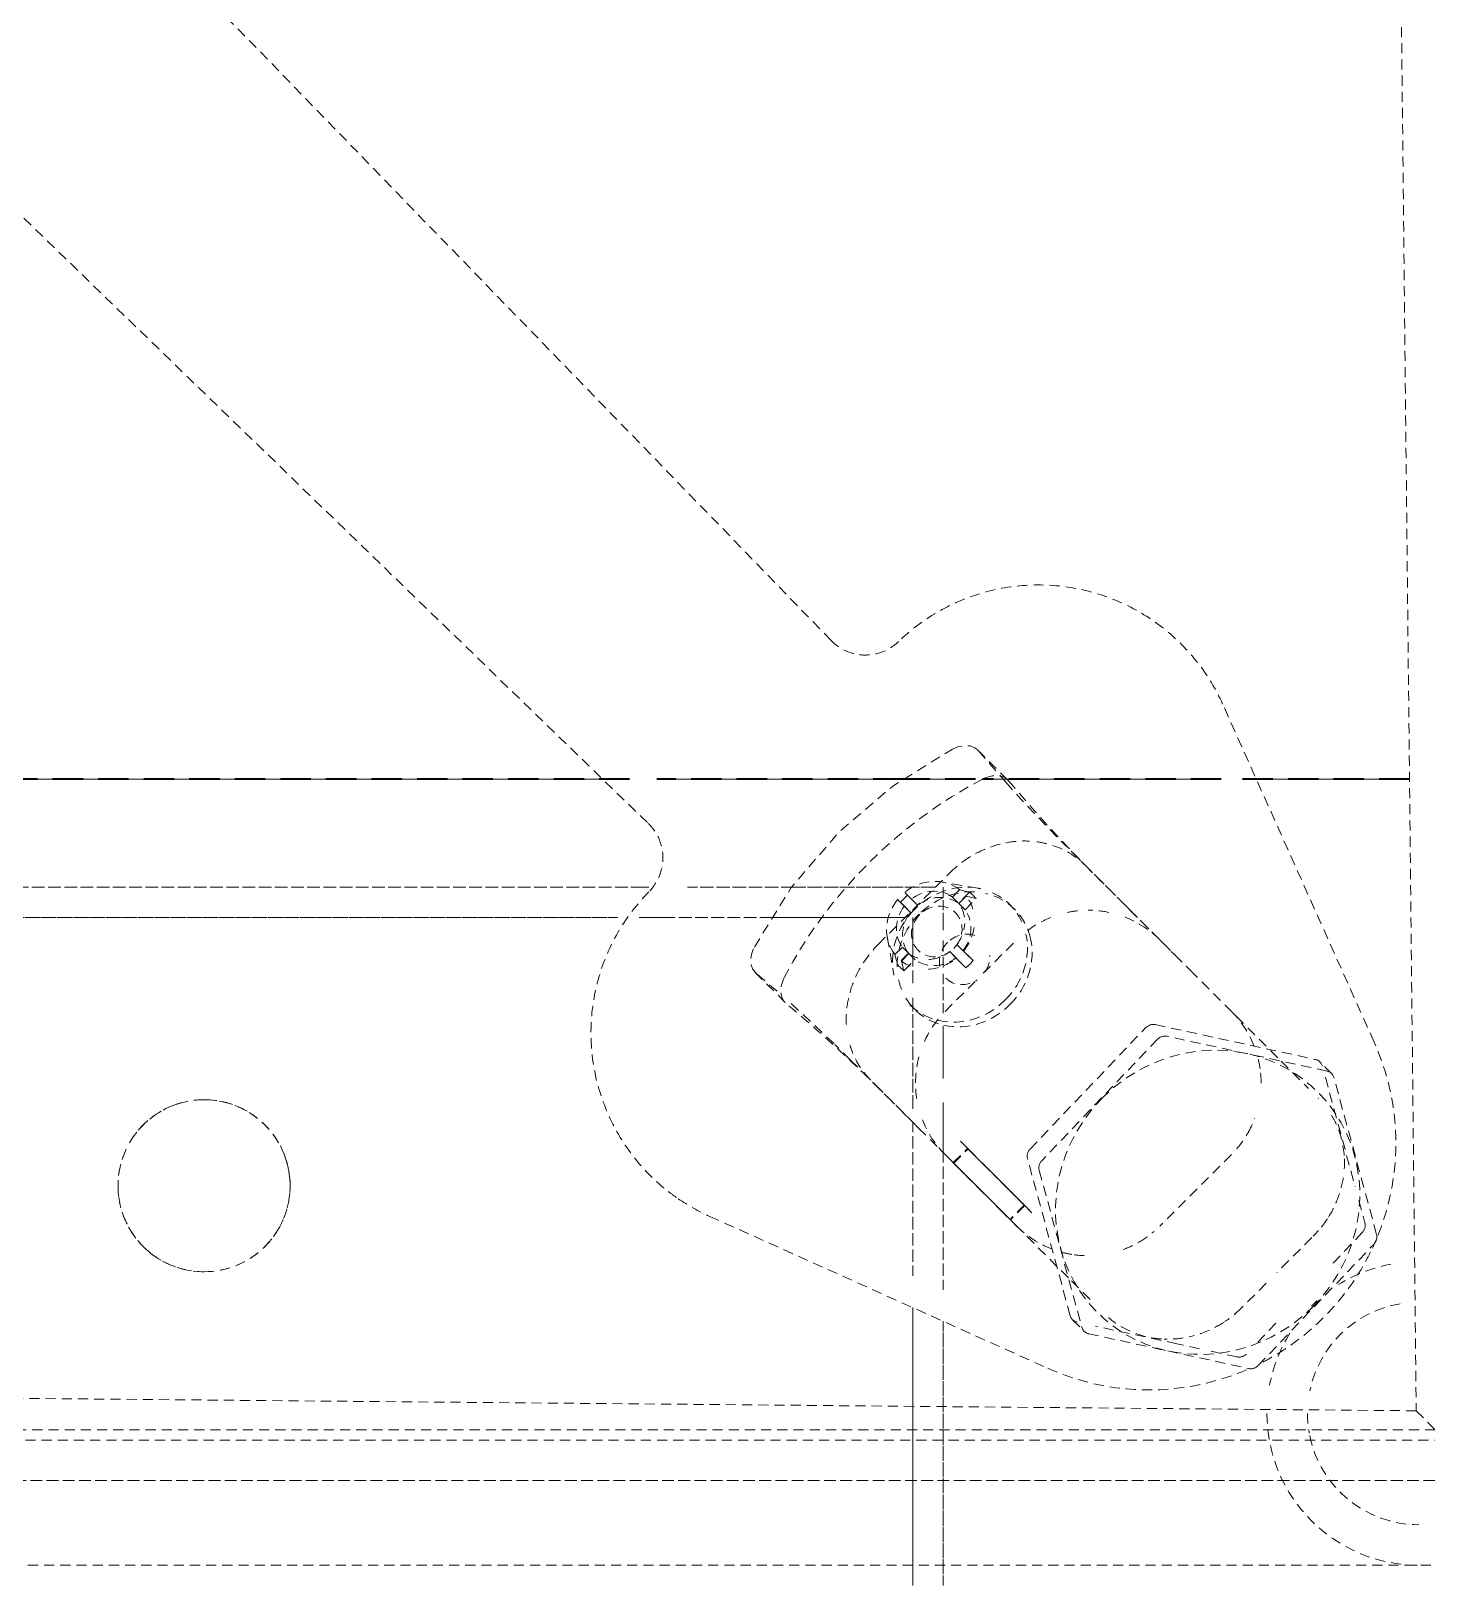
# Model space of a CAD drawing. Header units: millimetres. Extents: x -11798 to 72626, y -32713 to 44110.
# Drawn here: x 47228.4 to 47366.3, y 8547.8 to 8701 of the extents above; entities that cross this region are included whole.
import ezdxf

# ---------------------------------------------------------------- set-up
doc = ezdxf.new("R2010")
doc.units = ezdxf.units.MM
doc.linetypes.add('200_ШТРИХ_ш1п0_6_', pattern=[1.6, 1, -0.6])
doc.linetypes.add('ADSK_Штриховая_ш3 п1_5', pattern=[4.5, 3, -1.5])
doc.layers.add('Линии разделители', color=4, linetype='ADSK_Штриховая_ш3 п1_5', lineweight=40, true_color=0x00ffff)
doc.layers.add('Перекрытие', color=7, linetype='Continuous', lineweight=18)
doc.layers.add('Сантехника', color=7, linetype='Continuous', lineweight=18)

# ---------------------------------------------------------------- blocks, each defined once
blk = doc.blocks.new('Reece_Tap_Wolfen_Drinking-Fountain - 10 L_Stainless Steel-V57-План полов 3-го этажа')
at = {"layer": 'Сантехника', "linetype": '200_ШТРИХ_ш1п0_6_'}
for p, q in [((61.95, -43.63), (-94.5, 117.74)), ((117.48, 93.79), (119.74, -119.74)), ((-115.44, 92.77), (43.88, -61.7)), ((115.59, -83.32), (100.62, -49.9)), ((79.39, -57.41), (76.42, -54.44)), ((76.5, -54.53), (79.19, -57.63)), ((87.07, -65.86), (90.37, -69.16)), ((87.96, -66.75), (95.9, -74.69)), ((95.9, -74.69), (97.44, -76.23)), ((54.44, -76.42), (57.41, -79.39)), ((56.61, -78.29), (54.53, -76.5)), ((97.44, -76.23), (106.4, -85.19)), ((81.6, -93.88), (93.03, -81.88)), ((93.97, -81.58), (109.78, -85.02)), ((94.18, -83.03), (82.75, -95.03)), ((110.93, -86.17), (95.13, -82.73)), ((111.38, -86.42), (110.23, -85.27)), ((115.83, -102.31), (111.62, -86.82)), ((74.69, -95.9), (66.75, -87.96)), ((85.56, -110.34), (81.35, -94.83)), ((76.23, -97.44), (74.69, -95.9)), ((82.5, -95.98), (86.71, -111.49)), ((85.38, -106.6), (76.23, -97.44)), ((49.95, -100.53), (83.35, -115.54)), ((104.13, -115.26), (115.58, -103.26)), ((85.79, -110.74), (86.94, -111.89)), ((87.39, -112.13), (103.19, -115.56)), ((119.74, -119.74), (-93.79, -117.84)), ((119.74, -119.74), (121.63, -121.63)), ((121.63, -121.63), (-93.79, -121.63))]:
    blk.add_line(p, q, dxfattribs=at)
at = {"layer": 'Сантехника', "color": 251, "linetype": '200_ШТРИХ_ш1п0_6_', "true_color": 0x666666}
for p, q in [((83.54, -62.3), (85.08, -63.86)), ((90.9, -69.69), (85.08, -63.86)), ((66.59, -73.66), (73.66, -66.59)), ((87.96, -66.75), (90.56, -69.34)), ((-73, -68), (41.85, -68)), ((42.17, -68), (43.95, -68)), ((47.74, -68), (58.01, -68)), ((69.5, -68.79), (69.22, -68.51)), ((69.22, -68.51), (69.89, -69.18)), ((70.49, -69.78), (69.5, -68.79)), ((76.45, -68.11), (72.93, -67.49)), ((73.92, -68.98), (74.66, -68.25)), ((75.62, -68.49), (74.53, -69.59)), ((75.3, -68.89), (74.56, -69.62)), ((74.66, -68.25), (75.62, -68.49)), ((76.26, -69.13), (75.3, -68.89)), ((68.51, -69.22), (68.79, -69.5)), ((69.18, -69.89), (68.51, -69.22)), ((68.79, -69.5), (69.78, -70.49)), ((69.78, -70.49), (69.18, -69.89)), ((69.89, -69.18), (70.49, -69.78)), ((74.53, -69.59), (73.92, -68.98)), ((74.56, -69.62), (75.17, -70.23)), ((75.17, -70.23), (76.26, -69.13)), ((80.07, -70.2), (79.61, -69.74)), ((90.37, -69.16), (94.42, -73.21)), ((90.56, -69.34), (91.83, -70.62)), ((90.9, -69.69), (91.83, -70.62)), ((44.49, -71), (46.51, -71)), ((46.51, -71), (44.49, -71)), ((67.49, -72.93), (68.11, -76.45)), ((94.42, -73.21), (95.9, -74.69)), ((68.25, -74.66), (68.98, -73.92)), ((68.49, -75.62), (68.25, -74.66)), ((69.59, -74.53), (68.49, -75.62)), ((69.62, -74.56), (68.89, -75.3)), ((68.98, -73.92), (69.59, -74.53)), ((70.23, -75.17), (69.62, -74.56)), ((74.32, -75.03), (73.66, -74.36)), ((73.66, -74.36), (74.26, -74.97)), ((74.26, -74.97), (75.25, -75.96)), ((75.25, -75.96), (74.32, -75.03)), ((74.36, -73.66), (75.03, -74.32)), ((74.97, -74.26), (74.36, -73.66)), ((75.96, -75.25), (74.97, -74.26)), ((75.03, -74.32), (75.96, -75.25)), ((68.89, -75.3), (69.13, -76.26)), ((69.13, -76.26), (70.23, -75.17)), ((97.44, -76.23), (101.49, -80.28)), ((69.74, -79.61), (70.2, -80.07)), ((63.86, -85.08), (62.31, -83.55)), ((63.86, -85.08), (69.69, -90.9)), ((106.4, -85.19), (109.1, -87.88)), ((110.77, -86.78), (113.71, -97.6)), ((69.34, -90.56), (66.75, -87.96)), ((70.62, -91.83), (69.34, -90.56)), ((70.62, -91.83), (69.69, -90.9)), ((74.71, -93.1), (75.19, -93.57)), ((74.71, -93.1), (75.75, -94.13)), ((73, -107.79), (73, -94.21)), ((73.77, -94.99), (73.3, -94.51)), ((74.33, -95.55), (73.3, -94.51)), ((74.01, -95.22), (75.42, -93.81)), ((74.05, -95.27), (75.47, -93.85)), ((75.86, -94.24), (75.42, -93.81)), ((81.07, -99.46), (76.31, -94.7)), ((76.48, -94.87), (81.78, -100.17)), ((74.01, -95.22), (74.44, -95.66)), ((74.9, -96.11), (79.66, -100.87)), ((80.37, -101.58), (75.07, -96.28)), ((77.64, -96.02), (81.03, -99.41)), ((81.07, -99.46), (77.64, -96.02)), ((79.62, -100.83), (76.23, -97.44)), ((76.23, -97.44), (79.66, -100.87)), ((81.03, -99.41), (79.62, -100.83)), ((81.07, -99.46), (79.66, -100.87)), ((114.08, -98.95), (114.68, -101.16)), ((81.31, -99.69), (81.78, -100.17)), ((80.37, -101.58), (79.9, -101.11)), ((114.42, -102.11), (111.28, -105.41)), ((107.14, -104.92), (105.97, -106.09)), ((87.52, -108.73), (85.38, -106.6)), ((73, -137), (73, -110.89)), ((96.11, -113.12), (88.07, -111.38)), ((105.88, -111.07), (103.9, -113.15)), ((102.04, -114.41), (99.4, -113.84)), ((122.55, -122.63), (-93.79, -122.63)), ((122.55, -122.63), (-93.79, -122.63)), ((-93.79, -126.63), (126.25, -126.63)), ((126.25, -126.63), (-93.79, -126.63))]:
    blk.add_line(p, q, dxfattribs=at)
at = {"layer": 'Сантехника', "color": 253, "linetype": '200_ШТРИХ_ш1п0_6_', "true_color": 0xa3a3a3}
for p, q in [((41.85, -68), (-73, -68)), ((43.95, -68), (42.17, -68)), ((58.01, -68), (47.74, -68)), ((58.01, -68), (72.26, -68)), ((-70, -71), (40.89, -71)), ((40.89, -71), (-70, -71)), ((42.99, -71), (44.49, -71)), ((44.49, -71), (42.99, -71)), ((46.91, -71), (56.17, -71)), ((56.17, -71), (46.91, -71)), ((73, -94.21), (73, -89.29)), ((70, -106.39), (70, -91.21)), ((70, -91.21), (70, -106.39)), ((73, -94.21), (73, -107.79)), ((75.19, -93.57), (75.75, -94.13)), ((76.58, -94.96), (75.68, -94.07)), ((75.75, -94.13), (76.48, -94.87)), ((76.31, -94.7), (75.86, -94.24)), ((76.48, -94.87), (81.31, -99.69)), ((74.33, -95.55), (73.77, -94.99)), ((74.05, -95.27), (79.62, -100.83)), ((79.33, -100.55), (75.07, -96.28)), ((81.03, -99.41), (77.2, -95.59)), ((79.62, -100.83), (76.23, -97.44)), ((79.9, -101.11), (79.33, -100.55)), ((109.43, -102.63), (107.14, -104.92)), ((104.92, -107.14), (102.49, -109.57)), ((70, -137), (70, -109.54)), ((70, -109.54), (70, -137)), ((73, -110.89), (73, -137)), ((98.33, -113.61), (96.11, -113.12)), ((134, -135), (-134, -135)), ((134, -135), (-134, -135))]:
    blk.add_line(p, q, dxfattribs=at)
at = {"layer": 'Сантехника', "color": 9, "linetype": '200_ШТРИХ_ш1п0_6_', "true_color": 0xc7c7c7}
for p, q in [((72.26, -68), (58.01, -68)), ((73, -70.28), (73, -68)), ((56.17, -71), (69.26, -71)), ((69.26, -71), (56.17, -71)), ((76.98, -76.5), (80.28, -73.21)), ((73.21, -80.28), (76.5, -76.98)), ((73, -86.9), (73, -81.72)), ((73, -89.29), (73, -94.21)), ((110.06, -88.84), (110.09, -88.88)), ((75.68, -94.07), (75.47, -93.85)), ((75.75, -94.13), (76.48, -94.87)), ((101.49, -94.42), (94.42, -101.49)), ((77.2, -95.59), (76.58, -94.96))]:
    blk.add_line(p, q, dxfattribs=at)
at = {"layer": 'Сантехника', "color": 254, "linetype": '200_ШТРИХ_ш1п0_6_', "true_color": 0xdddddd}
for p, q in [((73, -68), (73, -70.28)), ((70, -75.84), (70, -71)), ((70, -71), (70, -75.84)), ((73, -72.26), (73, -70.54)), ((73, -75.95), (73, -73.28)), ((73, -80.46), (73, -76.57)), ((70, -89.9), (70, -78.95)), ((70, -78.95), (70, -89.9)), ((73, -81.72), (73, -86.9)), ((75.07, -96.28), (74.33, -95.55)), ((74.44, -95.66), (74.9, -96.11))]:
    blk.add_line(p, q, dxfattribs=at)
at = {"layer": 'Сантехника', "color": 254, "linetype": '200_ШТРИХ_ш1п0_6_', "true_color": 0xeaeaea}
for p, q in [((73, -70.54), (73, -72.26)), ((73, -73.28), (73, -75.95)), ((70, -77.48), (70, -76.22)), ((70, -76.22), (70, -77.48)), ((73, -76.57), (73, -80.46)), ((75.07, -96.28), (74.33, -95.55))]:
    blk.add_line(p, q, dxfattribs=at)
at = {"layer": 'Сантехника', "linetype": '200_ШТРИХ_ш1п0_6_', "flags": 128}
for points in [[(54.36, -73.92), (58.01, -68.04), (62.64, -62.64), (68.04, -58.01), (73.92, -54.36)], [(73.92, -54.36), (74.53, -54.11), (75.12, -54.01), (75.67, -54.04), (76.14, -54.22), (76.5, -54.53)], [(54.53, -76.5), (54.22, -76.14), (54.04, -75.67), (54.01, -75.12), (54.11, -74.53), (54.36, -73.92)]]:
    blk.add_lwpolyline(points, dxfattribs=at)
at = {"layer": 'Сантехника', "color": 251, "linetype": '200_ШТРИХ_ш1п0_6_', "true_color": 0x666666, "flags": 128}
for points in [[(79.19, -57.63), (80.69, -59.29), (83.46, -62.23)], [(62.23, -83.46), (59.29, -80.69), (57.63, -79.19)]]:
    blk.add_lwpolyline(points, dxfattribs=at)
at = {"layer": 'Сантехника', "color": 253, "linetype": '200_ШТРИХ_ш1п0_6_', "true_color": 0xa3a3a3}
for centre, radius, start, end in [((87.35, -80.28), 10, 96.0898, 105), ((87.35, -80.28), 10, 78.3355, 90), ((87.35, -80.28), 10, 112.0098, 129.0459), ((80.28, -87.35), 10, 140.9541, 157.9902), ((80.28, -87.35), 10, 165, 191.6645), ((94.42, -87.35), 10, 7.9681, 15), ((0, -97.5), 8.5, 90, 150), ((0, -97.5), 8.5, 120, 150), ((0, -97.5), 8.5, 105, 113.7738), ((0, -97.5), 8.5, 90, 100.2505), ((0, -97.5), 8.5, 60, 90), ((0, -97.5), 8.5, 30, 90), ((0, -97.5), 8.5, 30, 55.3224), ((94.42, -87.35), 10, 319.4705, 330), ((0, -97.5), 8.5, 154.7651, 270), ((0, -97.5), 8.5, 155.5788, 179.0604), ((0, -97.5), 8.5, 3.1215, 27.9451), ((0, -97.5), 8.5, 337.6732, 27.8205), ((0, -97.5), 8.5, 180, 195), ((0, -97.5), 8.5, 345, 360), ((0, -97.5), 8.5, 199.9252, 220.6541), ((0, -97.5), 8.5, 330, 338.5557), ((0, -97.5), 8.5, 270, 330), ((0, -97.5), 8.5, 315, 330), ((87.35, -94.42), 10, 300, 310.5295), ((0, -97.5), 8.5, 225, 240), ((0, -97.5), 8.5, 270, 312.2869), ((87.35, -94.42), 10, 255, 262.0319), ((0, -97.5), 8.5, 243.9669, 270), ((120, -120), 15, 100.5677, 121.8711), ((120, -120), 11, 99.6468, 168.2928), ((120, -120), 15, 148.0656, 169.2912), ((120, -120), 15, 180, 270), ((120, -120), 11, 180, 190.2348), ((120, -120), 11, 191.5183, 270)]:
    blk.add_arc(centre, radius, start, end, dxfattribs=at)
at = {"layer": 'Сантехника', "color": 251, "linetype": '200_ШТРИХ_ш1п0_6_', "true_color": 0x666666}
for centre, start, end in [((87.35, -80.28), 45, 68.6388), ((94.42, -87.35), 21.6924, 45), ((80.28, -87.35), 201.2889, 225), ((87.35, -94.42), 225, 248.6995)]:
    blk.add_arc(centre, 10, start, end, dxfattribs=at)
at = {"layer": 'Сантехника', "color": 9, "linetype": '200_ШТРИХ_ш1п0_6_', "true_color": 0xc7c7c7}
for centre, radius, start, end in [((94.42, -87.35), 10, 0, 7.9681), ((94.42, -87.35), 10, 330.1545, 339.5502), ((87.35, -94.42), 10, 290.2204, 299.8455), ((87.35, -94.42), 10, 262.0319, 270), ((120, -120), 15, 132.1895, 135)]:
    blk.add_arc(centre, radius, start, end, dxfattribs=at)
at = {"layer": 'Сантехника', "linetype": '200_ШТРИХ_ш1п0_6_'}
for centre, major_axis, ratio, start_param, end_param in [((80.83, -80.83), (22.71, 22.71), 0.669131, 1.125389, 2.016204), ((77.27, -59.53), (2.12, 2.12), 0.669131, 6.225713, 7.408574), ((318.87, 164.15), (230.9, 230.9), 0.669131, 3.08412, 3.141593), ((59.53, -77.27), (2.12, 2.12), 0.669131, 2.016204, 3.199065), ((-164.15, -318.87), (230.9, 230.9), 0.669131, 0, 0.057472), ((93.72, -82.54), (0.707, 0.707), 0.951057, 0.548679, 1.595877), ((94.87, -83.69), (0.707, 0.707), 0.951057, 0.548679, 1.595877), ((99.14, -99.14), (10.89, 10.89), 0.951057, 4.712389, 7.853982), ((110.67, -87.12), (0.707, 0.707), 0.951057, 5.784667, 6.831864), ((99.14, -99.14), (10.89, 10.89), 0.951057, 1.570796, 4.712389), ((82.29, -94.53), (0.707, 0.707), 0.951057, 1.595877, 2.643074), ((83.44, -95.68), (0.707, 0.707), 0.951057, 1.595877, 2.643074), ((114.89, -102.61), (0.707, 0.707), 0.951057, 4.737469, 5.784667), ((87.63, -111.2), (0.691, 0.691), 0.951057, 2.643074, 3.690272), ((103.44, -114.61), (0.707, 0.707), 0.951057, 3.690272, 4.737469)]:
    blk.add_ellipse(centre, major_axis=major_axis, ratio=ratio, start_param=start_param, end_param=end_param, dxfattribs=at)
at = {"layer": 'Сантехника', "color": 251, "linetype": '200_ШТРИХ_ш1п0_6_', "true_color": 0x666666}
for centre, major_axis, ratio, start_param, end_param in [((71.77, -71.77), (3.22, 3.22), 0.906308, 0.109907, 1.46089), ((72.38, -72.38), (3.58, 3.58), 0.906308, 1.471894, 1.570796), ((71.77, -71.77), (2.5, 2.5), 0.906308, 0.142153, 1.428643), ((74.67, -74.67), (4.94, 4.94), 0.906308, 0.564136, 1.570796), ((72.38, -72.38), (2.5, 2.5), 0.906308, 0.142153, 1.428643), ((75.13, -75.13), (4.94, 4.94), 0.906308, 0.687276, 1.570796), ((71.77, -71.77), (3.22, 3.22), 0.906308, 5.825359, 6.173279), ((72.38, -72.38), (3.58, 3.58), 0.906308, 6.184283, 6.382088), ((75.13, -75.13), (4.94, 4.94), 0.906308, 5.762118, 6.801322), ((74.67, -74.67), (4.94, 4.94), 0.906308, 5.951884, 6.694122), ((71.77, -71.77), (3.22, 3.22), 0.906308, 1.680703, 3.031686), ((74.67, -74.67), (4.94, 4.94), 0.906308, 1.570796, 2.577457), ((71.77, -71.77), (2.5, 2.5), 0.906308, 1.71295, 2.999439), ((72.38, -72.38), (3.58, 3.58), 0.906308, 1.570796, 1.669699), ((72.38, -72.38), (1.85, 1.85), 0.906308, 4.712389, 7.853982), ((71.77, -71.77), (2.5, 2.5), 0.906308, 5.692088, 6.141032), ((75.13, -75.13), (4.94, 4.94), 0.906308, 1.570796, 2.454317), ((72.38, -72.38), (2.5, 2.5), 0.906308, 1.71295, 2.999439), ((72.38, -72.38), (1.85, 1.85), 0.906308, 1.570796, 4.712389), ((71.77, -71.77), (2.5, 2.5), 0.906308, 4.854542, 5.497787), ((72.38, -72.38), (2.5, 2.5), 0.906308, 4.854542, 6.020518), ((71.77, -71.77), (3.22, 3.22), 0.906308, 4.822296, 5.497787), ((75.13, -75.13), (1.85, 1.85), 0.906308, 1.570796, 2.728706), ((75.13, -75.13), (1.85, 1.85), 0.906308, 0.412887, 1.570796), ((74.67, -74.67), (4.94, 4.94), 0.906308, 4.712389, 5.759587), ((75.13, -75.13), (4.94, 4.94), 0.906308, 4.712389, 5.759587), ((71.77, -71.77), (2.5, 2.5), 0.906308, 3.283746, 3.738701), ((72.38, -72.38), (2.5, 2.5), 0.906308, 3.405106, 4.570236), ((71.77, -71.77), (3.22, 3.22), 0.906308, 3.926991, 4.602482), ((71.77, -71.77), (2.5, 2.5), 0.906308, 3.926991, 4.570236), ((72.38, -72.38), (3.58, 3.58), 0.906308, 3.04269, 3.240495), ((71.77, -71.77), (3.22, 3.22), 0.906308, 3.251499, 3.601315), ((72.38, -72.38), (3.58, 3.58), 0.906308, 4.613487, 4.712389), ((72.38, -72.38), (3.58, 3.58), 0.906308, 4.712389, 4.811291), ((75.13, -75.13), (4.94, 4.94), 0.906308, 2.918412, 3.66266), ((74.67, -74.67), (4.94, 4.94), 0.906308, 3.141593, 4.712389), ((75.13, -75.13), (4.94, 4.94), 0.906308, 3.665191, 4.712389), ((109.52, -85.97), (0.707, 0.707), 0.951057, 5.784667, 6.831864), ((113.73, -101.46), (0.707, 0.707), 0.951057, 4.737469, 5.784667), ((86.48, -110.04), (0.691, 0.691), 0.951057, 2.643074, 3.690272), ((102.29, -113.46), (0.707, 0.707), 0.951057, 3.690272, 4.737469)]:
    blk.add_ellipse(centre, major_axis=major_axis, ratio=ratio, start_param=start_param, end_param=end_param, dxfattribs=at)
at = {"layer": 'Сантехника', "color": 253, "linetype": '200_ШТРИХ_ш1п0_6_', "true_color": 0xa3a3a3}
for centre, major_axis, start_param, end_param in [((74.67, -74.67), (4.94, 4.94), 0.523599, 0.564136), ((75.13, -75.13), (1.85, 1.85), 4.930664, 5.616847), ((74.67, -74.67), (4.94, 4.94), 2.577457, 2.617994), ((75.13, -75.13), (4.94, 4.94), 2.617994, 2.824283), ((75.13, -75.13), (1.85, 1.85), 3.141593, 4.494114)]:
    blk.add_ellipse(centre, major_axis=major_axis, ratio=0.906308, start_param=start_param, end_param=end_param, dxfattribs=at)
at = {"layer": 'Сантехника', "linetype": '200_ШТРИХ_ш1п0_6_'}
for points in [[(100.62, -49.9), (99.95, -48.43), (98.32, -45.72), (94.92, -42.29), (90.83, -39.78), (86.25, -38.31), (81.45, -37.97), (76.71, -38.77), (72.28, -40.7), (69.76, -42.61), (68.59, -43.74)], [(43.95, -68.45), (42.81, -69.61), (40.87, -72.12), (38.9, -76.55), (38.06, -81.29), (38.37, -86.1), (39.83, -90.7), (42.33, -94.82), (44.61, -97.09), (45.86, -98.07)], [(46.85, -98.79), (47.82, -99.45), (48.85, -100.03), (49.95, -100.53)]]:
    blk.add_open_spline(points, degree=3, dxfattribs=at)
for points, knots in [([(68.59, -43.74), (67.99, -44.32), (66.89, -44.92), (65.24, -45.12), (63.6, -44.87), (62.53, -44.23), (61.95, -43.63)], [-1, -1, -1, -1, -0.666667, -0.5, -0.333333, 0, 0, 0, 0]), ([(43.88, -61.7), (44.49, -62.3), (45.14, -63.39), (45.38, -65.05), (45.17, -66.73), (44.55, -67.84), (43.95, -68.45)], [-1, -1, -1, -1, -0.666667, -0.5, -0.333333, 0, 0, 0, 0]), ([(115.98, -102.37), (116.21, -101.78), (117.09, -99.32), (117.92, -94.81), (117.56, -88.87), (116.4, -85.15), (115.59, -83.32)], [-0.3326134, -0.3326134, -0.3326134, -0.3326134, -0.3, -0.2, -0.1, 0, 0, 0, 0]), ([(104.62, -114.92), (105.07, -114.68), (108.94, -112.51), (112.79, -108.66), (115.05, -104.44), (115.41, -103.68)], [-0.6261625, -0.6261625, -0.6261625, -0.6261625, -0.6, -0.4, -0.3568135, -0.3568135, -0.3568135, -0.3568135]), ([(83.35, -115.54), (85.18, -116.35), (88.9, -117.51), (95.71, -117.93), (100.44, -116.79), (103.03, -115.67)], [-1, -1, -1, -1, -0.9, -0.8, -0.6559474, -0.6559474, -0.6559474, -0.6559474])]:
    blk.add_open_spline(points, degree=3, knots=knots, dxfattribs=at)
at = {"layer": 'Сантехника', "color": 251, "linetype": '200_ШТРИХ_ш1п0_6_', "true_color": 0x666666}
for points, knots in [([(73.66, -66.59), (74.47, -65.79), (76.26, -64.47), (79.07, -63.51), (80.85, -63.41), (81.55, -63.45)], [-1, -1, -1, -1, -0.7857143, -0.5714286, -0.4285714, -0.4285714, -0.4285714, -0.4285714]), ([(82.28, -63.52), (82.73, -63.58), (84.53, -63.97), (86.1, -64.89), (87.07, -65.86)], [-0.3789769, -0.3789769, -0.3789769, -0.3789769, -0.2857143, 0, 0, 0, 0]), ([(63.45, -81.56), (63.41, -80.86), (63.49, -79.43), (64.29, -76.61), (65.53, -74.74), (66.59, -73.66)], [-0.5714286, -0.5714286, -0.5714286, -0.5714286, -0.4285714, -0.2857143, 0, 0, 0, 0]), ([(65.86, -87.07), (65.14, -86.34), (64.38, -85.22), (63.91, -83.94), (63.81, -83.61)], [-1, -1, -1, -1, -0.7857143, -0.7142857, -0.7142857, -0.7142857, -0.7142857]), ([(111.39, -90.54), (111.57, -90.84), (112.21, -92.08), (112.56, -93.49), (112.63, -94.56)], [-0.8571429, -0.8571429, -0.8571429, -0.8571429, -0.7857143, -0.5714286, -0.5714286, -0.5714286, -0.5714286]), ([(94.57, -112.64), (93.85, -112.59), (91.94, -112.23), (90.25, -111.31), (89.34, -110.52)], [-0.4285714, -0.4285714, -0.4285714, -0.4285714, -0.2857143, -0.0416202, -0.0416202, -0.0416202, -0.0416202])]:
    blk.add_open_spline(points, degree=3, knots=knots, dxfattribs=at)
at = {"layer": 'Сантехника', "color": 253, "linetype": '200_ШТРИХ_ш1п0_6_', "true_color": 0xa3a3a3}
for points in [[(112.65, -94.84), (112.67, -95.29), (112.65, -95.74), (112.6, -96.19)], [(112.54, -96.72), (112.42, -97.44), (112.04, -98.85), (111.37, -100.16), (110.97, -100.77)], [(102.49, -109.57), (101.98, -110.08), (101.42, -110.54), (100.82, -110.93)], [(96.72, -112.54), (96.1, -112.64), (95.46, -112.67), (94.84, -112.65)]]:
    blk.add_open_spline(points, degree=3, dxfattribs=at)
at = {"layer": 'Сантехника', "color": 251, "linetype": '200_ШТРИХ_ш1п0_6_', "true_color": 0x666666}
for points in [[(45.86, -98.07), (46.19, -98.32), (46.51, -98.56), (46.85, -98.79)], [(115.41, -103.68), (115.61, -103.25), (115.8, -102.81), (115.98, -102.37)]]:
    blk.add_open_spline(points, degree=3, dxfattribs=at)
at = {"layer": 'Сантехника', "color": 254, "linetype": '200_ШТРИХ_ш1п0_6_', "true_color": 0xeaeaea}
blk.add_open_spline([(110.97, -100.77), (110.71, -101.17), (110.42, -101.55), (110.1, -101.92)], degree=3, dxfattribs=at)
at = {"layer": 'Сантехника', "color": 9, "linetype": '200_ШТРИХ_ш1п0_6_', "true_color": 0xc7c7c7}
blk.add_open_spline([(110.1, -101.92), (109.93, -102.12), (109.75, -102.31), (109.57, -102.49)], degree=3, dxfattribs=at)
at = {"layer": 'Сантехника', "color": 253, "linetype": '200_ШТРИХ_ш1п0_6_', "true_color": 0xa3a3a3}
blk.add_open_spline([(100.73, -111), (100.44, -111.18), (99.36, -111.81), (98.17, -112.24), (97.3, -112.43)], degree=3, knots=[-0.8531737, -0.8531737, -0.8531737, -0.8531737, -0.7857143, -0.6097723, -0.6097723, -0.6097723, -0.6097723], dxfattribs=at)

msp = doc.modelspace()

# ---------------------------------------------------------------- linework, layer by layer
at = {"layer": 'Линии разделители', "color": 253, "true_color": 0xa3a3a3}
for p, q in [((47287.542, 8627.057), (47125.5, 8627.057)), ((47314.613, 8627.057), (47290.232, 8627.057)), ((47345.987, 8627.057), (47322.405, 8627.057)), ((47364.578, 8627.057), (47348.085, 8627.057))]:
    msp.add_line(p, q, dxfattribs=at)
at = {"layer": 'Линии разделители', "color": 9, "true_color": 0xc7c7c7}
msp.add_line((47321.699, 8627.057), (47314.613, 8627.057), dxfattribs=at)
at = {"layer": 'Перекрытие', "color": 253, "true_color": 0xa3a3a3}
for p, q in [((47125.5, 8627.057), (47287.542, 8627.057)), ((47290.232, 8627.057), (47321.699, 8627.057)), ((47322.405, 8627.057), (47345.987, 8627.057)), ((47348.085, 8627.057), (47364.578, 8627.057))]:
    msp.add_line(p, q, dxfattribs=at)

# ---------------------------------------------------------------- block references
at = {"layer": 'Сантехника', "color": 253, "linetype": '200_ШТРИХ_ш1п0_6_', "true_color": 0xa3a3a3}
msp.add_blockref('Reece_Tap_Wolfen_Drinking-Fountain - 10 L_Stainless Steel-V57-План полов 3-го этажа', (47245.5, 8684.398), dxfattribs=at)

doc.saveas('drawing.dxf')
